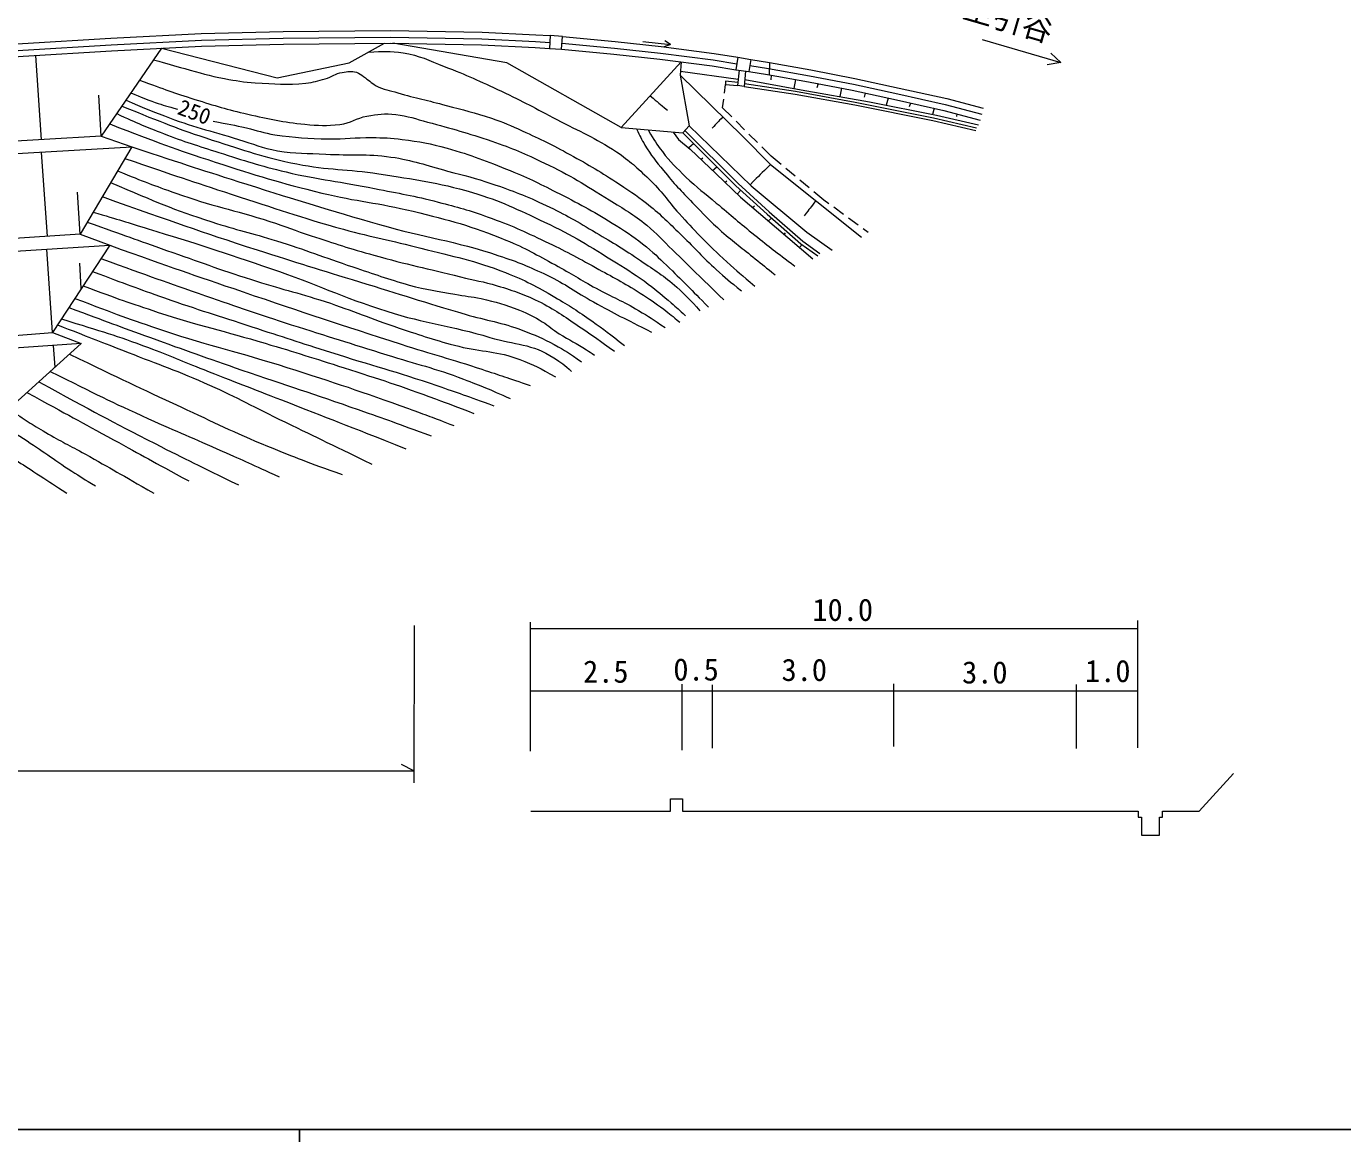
# Model space of a CAD drawing. Units: millimetres, scale not verified, with parts at other scales. Extents: x 40000 to 680000, y 20000 to 380000.
# Drawn here: x 245512 to 353847, y 204000 to 295824 of the extents above; entities that cross this region are included whole.
import ezdxf
from ezdxf.enums import TextEntityAlignment as Align

# ---------------------------------------------------------------- set-up
doc = ezdxf.new("R2010")
doc.units = ezdxf.units.MM
doc.header["$LTSCALE"] = 1000
for name, color, linetype, lineweight in [('M-BGD', 7, 'Continuous', 13), ('M-STR-HTXT', 7, 'Continuous', 13), ('M-TTL-BAND', 7, 'Continuous', 25)]:
    doc.layers.add(name, color=color, linetype=linetype, lineweight=lineweight)
doc.layers.add('M-BGD-HTXT', color=7, linetype='Continuous')
doc.styles.add('ＭＳ ゴシック', font='')
doc.styles.get('ＭＳ ゴシック').set_extended_font_data('MS Gothic')

msp = doc.modelspace()

# ---------------------------------------------------------------- linework, layer by layer
at = {"layer": 'M-BGD'}
for p, q in [((288637, 295055), (288572, 294010)), ((296246, 294576), (298525, 294331)), ((298525, 294331), (298002, 294136)), ((298525, 294331), (298055, 294633)), ((246748, 286490), (246286, 293425)), ((304076, 293277), (303911, 292249)), ((304076, 293277), (305126, 293093)), ((305126, 293093), (304965, 292098)), ((306667, 292843), (306638, 291825)), ((304095, 291453), (299348, 292102)), ((303911, 292249), (304965, 292098)), ((304187, 292210), (304034, 290951)), ((306812, 291795), (306798, 291419)), ((308808, 291447), (308680, 290705)), ((302965, 290329), (303053, 291044)), ((303053, 291044), (304034, 290951)), ((310684, 291103), (310572, 290746)), ((312612, 290725), (312464, 290039)), ((251682, 286773), (251477, 290150)), ((302816, 289117), (302904, 289832)), ((314546, 290322), (314459, 289998)), ((316428, 289912), (316289, 289333)), ((318282, 289504), (318161, 289207)), ((303569, 288366), (302816, 289117)), ((320236, 289073), (320099, 288567)), ((322104, 288610), (322079, 288397)), ((304631, 287307), (303923, 288013)), ((300045, 285846), (300410, 286177)), ((305693, 286247), (304985, 286954)), ((247253, 278533), (246773, 285473)), ((301037, 284858), (301199, 285002)), ((306800, 285143), (306047, 285894)), ((307632, 284450), (306800, 285143)), ((301987, 283947), (302330, 284265)), ((308784, 283490), (308016, 284130)), ((303003, 282978), (303158, 283114)), ((309936, 282530), (309168, 283170)), ((249934, 278709), (249734, 282160)), ((304010, 282018), (304314, 282323)), ((311152, 281517), (310320, 282209)), ((305279, 280912), (305440, 281050)), ((311559, 281219), (311152, 281517)), ((312770, 280333), (311962, 280923)), ((306582, 279804), (306834, 280041)), ((313980, 279447), (313173, 280038)), ((307887, 278694), (307995, 278811)), ((314791, 278854), (314384, 279152)), ((247661, 270612), (247208, 277475)), ((309150, 277615), (309364, 277856)), ((250037, 274234), (249913, 276313)), ((247884, 267776), (247742, 269542))]:
    msp.add_line(p, q, dxfattribs=at)
for points in [[(145023, 287536), (150655, 287922), (157907, 288384), (164606, 288843), (170976, 289358), (178055, 289831), (189706, 290612), (198267, 291215), (205736, 291695), (211717, 292100), (218517, 292515), (224823, 292960), (231810, 293549), (239639, 294038), (245195, 294407), (252464, 294855), (259896, 295230), (266649, 295409), (275493, 295484), (283015, 295337), (287441, 295130), (288637, 295055)], [(149364, 287280), (150691, 287371), (157944, 287833), (164648, 288293), (171016, 288807), (178092, 289280), (189744, 290061), (198304, 290664), (205773, 291145), (211752, 291549), (218553, 291964), (224865, 292410), (231851, 292998), (239674, 293487), (245230, 293856), (252495, 294304), (259917, 294678), (266659, 294857), (275490, 294932), (282996, 294785), (287411, 294579), (288603, 294504)], [(288572, 294010), (289561, 293941), (289644, 294989), (288637, 295055)], [(289644, 294989), (293976, 294562), (297771, 294152), (302109, 293592), (304076, 293277)], [(151334, 286917), (157976, 287339), (164684, 287800), (171053, 288314), (178125, 288786), (189778, 289568), (198338, 290171), (205805, 290651), (211784, 291056), (218586, 291470), (224903, 291917), (231887, 292505), (239706, 292994), (245262, 293362), (252523, 293810), (259936, 294184), (266667, 294362), (275487, 294437), (282980, 294291), (287384, 294085), (288572, 294010)], [(256624, 294017), (251682, 286773), (254192, 285909), (249934, 278709), (252374, 277795), (247661, 270612)], [(256624, 294017), (266148, 291594), (272073, 292805), (275002, 294433)], [(299408, 292891), (294473, 287500), (285064, 292810), (275668, 294434)], [(289561, 293951), (293869, 293527), (297649, 293118), (301960, 292562), (303911, 292249)], [(289590, 294445), (293920, 294019), (297707, 293610), (302031, 293052), (303990, 292738)], [(299408, 292891), (299325, 291797), (304464, 286769), (306761, 284454), (314249, 278473)], [(305046, 292598), (306584, 292349), (309977, 291757), (313585, 291050), (317236, 290254), (321141, 289392), (324139, 288590)], [(305126, 293093), (306667, 292843), (310069, 292250), (313686, 291541), (317343, 290743), (321260, 289879), (324268, 289074)], [(299325, 291797), (300072, 287627), (305167, 282704), (309755, 278889), (311836, 277391)], [(304709, 292135), (304577, 290873), (304034, 290951)], [(304635, 291432), (309291, 290595), (314902, 289612), (320430, 288500), (323878, 287709)], [(304965, 292098), (306500, 291850), (309885, 291260), (313482, 290555), (317127, 289759), (321021, 288900), (324008, 288101)], [(304064, 291195), (303065, 291301), (303053, 291044)], [(304577, 290873), (308782, 290251), (313688, 289353), (320114, 288062), (323647, 287233)], [(304612, 291105), (308820, 290482), (313732, 289584), (320164, 288292), (323701, 287462)], [(158970, 287408), (163810, 285509), (172833, 282118), (171439, 280904), (186914, 277177), (190693, 275960), (188483, 274791), (197577, 272646), (207857, 270260), (210322, 269107), (220410, 269043), (228015, 269220), (238615, 269892), (247661, 270612), (250015, 269700), (241625, 262126), (229631, 261274), (220052, 264297)], [(294473, 287500), (299530, 287053), (300072, 287627)], [(298754, 287122), (299198, 286503), (300149, 285708), (302278, 283669), (304278, 281763), (307263, 279226), (310229, 276693)], [(299716, 287239), (304084, 282888), (306645, 280553), (309431, 278132), (310807, 277131)], [(251682, 286773), (242259, 286232), (231676, 285496), (226472, 285111), (217409, 285015), (210452, 285052), (206017, 285004), (201576, 284606), (196753, 284370), (186498, 283659), (179405, 282827), (172833, 282118)], [(299530, 287053), (303903, 282698), (306470, 280357), (309267, 277927), (310652, 276919)], [(171439, 280904), (186746, 282694), (200388, 283574), (206840, 284007), (221427, 283975), (226951, 284055), (240896, 285127), (254192, 285909)], [(249934, 278709), (234490, 277696), (225844, 277151), (219433, 277001), (215270, 276905), (210098, 277017), (206576, 276969), (190693, 275960)], [(188483, 274791), (207700, 276082), (220178, 276078), (227468, 276150), (237203, 276854), (252374, 277795)], [(250015, 269700), (227962, 268168), (208797, 268098)]]:
    msp.add_lwpolyline(points, dxfattribs=at)
for points, knots in [([(273677, 293697), (274944, 293786), (275419, 293790), (276517, 293632), (277897, 293433), (278606, 293020), (279908, 292520), (281780, 291802), (282800, 291324), (284617, 290476), (286426, 289633), (287402, 289081), (289170, 288154), (291105, 287138), (292270, 286697), (294085, 285480), (295211, 284725), (295764, 284187), (296751, 283258), (297827, 282245), (298245, 281500), (299237, 280404), (299913, 279658), (300290, 279237), (300998, 278521), (301823, 277687), (302294, 277228), (303158, 276436), (304035, 275633), (304338, 275379), (305456, 274440)], [0, 0, 0, 0, 1, 1, 1, 2, 2, 2, 3, 3, 3, 4, 4, 4, 5, 5, 5, 6, 6, 6, 7, 7, 7, 8, 8, 8, 9, 9, 9, 10, 10, 10, 10]), ([(255984, 293078), (257221, 292709), (257547, 292615), (258556, 292341), (259826, 291995), (260529, 291754), (261824, 291521), (262807, 291345), (263361, 291235), (264358, 291182), (265978, 291097), (266900, 290955), (268511, 291145), (269148, 291220), (269495, 291332), (270112, 291502), (270677, 291658), (270937, 291940), (271516, 292030), (271963, 292099), (272235, 292149), (272674, 292039), (272937, 291974), (273041, 291830), (273268, 291681), (273684, 291408), (273872, 291186), (274304, 290937), (274941, 290570), (275388, 290562), (276093, 290353), (277628, 289898), (278513, 289736), (280058, 289317), (281520, 288921), (282354, 288748), (283788, 288262), (284805, 287918), (285352, 287658), (286331, 287217), (287891, 286516), (288753, 286093), (290253, 285271), (291879, 284380), (292770, 283841), (294322, 282826), (295357, 282149), (295932, 281758), (296893, 280981), (297965, 280114), (298485, 279533), (299482, 278581), (300600, 277512), (301144, 276827), (302297, 275796), (303087, 275089), (303362, 274852), (304369, 274044)], [0, 0, 0, 0, 1, 1, 1, 2, 2, 2, 3, 3, 3, 4, 4, 4, 5, 5, 5, 6, 6, 6, 7, 7, 7, 8, 8, 8, 9, 9, 9, 10, 10, 10, 11, 11, 11, 12, 12, 12, 13, 13, 13, 14, 14, 14, 15, 15, 15, 16, 16, 16, 17, 17, 17, 18, 18, 18, 19, 19, 19, 19]), ([(254124, 290352), (255056, 289948), (255323, 289828), (256116, 289557), (256826, 289315), (257078, 289245), (257957, 289013)], [0, 0, 0, 0, 1, 1, 1, 2, 2, 2, 2]), ([(254838, 291398), (256991, 290596), (257584, 290372), (259377, 289812), (261063, 289286), (262007, 288974), (263732, 288595), (265556, 288195), (266581, 287939), (268440, 287763), (269560, 287656), (270205, 287604), (271322, 287747), (272224, 287862), (272652, 288272), (273547, 288435), (274459, 288601), (274996, 288672), (275917, 288563), (276958, 288440), (277514, 288210), (278527, 287939), (280607, 287382), (281772, 287062), (283811, 286370), (285555, 285777), (286502, 285352), (288166, 284560), (290323, 283534), (291451, 282793), (293481, 281534), (294718, 280767), (295436, 280363), (296572, 279453), (297465, 278736), (297861, 278215), (298685, 277419), (300343, 275817), (300858, 275305), (302904, 273293)], [0, 0, 0, 0, 1, 1, 1, 2, 2, 2, 3, 3, 3, 4, 4, 4, 5, 5, 5, 6, 6, 6, 7, 7, 7, 8, 8, 8, 9, 9, 9, 10, 10, 10, 11, 11, 11, 12, 12, 12, 13, 13, 13, 13]), ([(253379, 289259), (256874, 287837), (257864, 287422), (260816, 286463), (263504, 285589), (265008, 285047), (267781, 284494), (270382, 283975), (271901, 284088), (274521, 283677), (277552, 283202), (279280, 283007), (282223, 282140), (284628, 281431), (285891, 280767), (288163, 279706), (290569, 278584), (291816, 277746), (294074, 276350), (295122, 275702), (295722, 275353), (296700, 274605), (297459, 274024), (297868, 273678), (298590, 273052), (299058, 272645), (299211, 272511), (299774, 271995)], [0, 0, 0, 0, 1, 1, 1, 2, 2, 2, 3, 3, 3, 4, 4, 4, 5, 5, 5, 6, 6, 6, 7, 7, 7, 8, 8, 8, 9, 9, 9, 9]), ([(253717, 289755), (255198, 289093), (255629, 288926), (256875, 288446), (259208, 287547), (260584, 287237), (262978, 286515), (264222, 286140), (264890, 285801), (266171, 285583), (267713, 285320), (268603, 285391), (270165, 285300), (272256, 285179), (273449, 285359), (275523, 285062), (277379, 284797), (278370, 284390), (280182, 283909), (281615, 283529), (282428, 283343), (283833, 282869), (285614, 282268), (286597, 281873), (288300, 281075), (289952, 280301), (290826, 279759), (292399, 278834), (293855, 277977), (294671, 277494), (296064, 276538), (297255, 275720), (297971, 275314), (299042, 274344), (299832, 273629), (300112, 273342), (300947, 272391)], [0, 0, 0, 0, 1, 1, 1, 2, 2, 2, 3, 3, 3, 4, 4, 4, 5, 5, 5, 6, 6, 6, 7, 7, 7, 8, 8, 8, 9, 9, 9, 10, 10, 10, 11, 11, 11, 12, 12, 12, 12]), ([(252951, 288633), (254764, 287807), (255275, 287582), (256799, 286990), (258554, 286309), (259568, 286008), (261362, 285437), (263503, 284756), (264699, 284351), (266886, 283836), (269703, 283172), (271332, 283044), (274171, 282475), (276222, 282064), (277382, 281877), (279407, 281354), (281031, 280935), (281940, 280683), (283522, 280121), (285401, 279454), (286415, 278971), (288219, 278120), (289871, 277341), (290766, 276840), (292366, 275959), (293811, 275162), (294640, 274746), (296033, 273861), (296807, 273369), (297242, 273090), (297970, 272532), (298496, 272129), (298673, 271985), (299283, 271459)], [0, 0, 0, 0, 1, 1, 1, 2, 2, 2, 3, 3, 3, 4, 4, 4, 5, 5, 5, 6, 6, 6, 7, 7, 7, 8, 8, 8, 9, 9, 9, 10, 10, 10, 11, 11, 11, 11]), ([(252372, 287784), (256489, 286199), (257626, 285760), (261056, 284645), (264455, 283541), (266371, 282944), (269843, 282098), (272749, 281389), (274445, 281305), (277351, 280598), (280385, 279861), (282093, 279405), (284984, 278226), (286631, 277554), (287487, 277024), (289051, 276177), (290380, 275456), (291084, 274977), (292413, 274255), (293764, 273521), (294581, 273219), (295900, 272428), (296774, 271905), (297073, 271717), (298094, 271019)], [0, 0, 0, 0, 1, 1, 1, 2, 2, 2, 3, 3, 3, 4, 4, 4, 5, 5, 5, 6, 6, 6, 7, 7, 7, 8, 8, 8, 8]), ([(260887, 288020), (262211, 287764), (262560, 287699), (263625, 287460), (264542, 287254), (265034, 287037), (265963, 286900), (267677, 286646), (268654, 286591), (270387, 286557), (271776, 286530), (272553, 286688), (273941, 286669), (274925, 286655), (275480, 286635), (276455, 286509), (277909, 286320), (278726, 286181), (280138, 285788), (282210, 285213), (283331, 284749), (285326, 283947), (286961, 283290), (287835, 282821), (289408, 282026), (291263, 281088), (292288, 280528), (294047, 279422), (295062, 278784), (295629, 278415), (296561, 277661), (297345, 277026), (297719, 276595), (298450, 275900), (299729, 274682), (300123, 274263), (301649, 272706)], [0, 0, 0, 0, 1, 1, 1, 2, 2, 2, 3, 3, 3, 4, 4, 4, 5, 5, 5, 6, 6, 6, 7, 7, 7, 8, 8, 8, 9, 9, 9, 10, 10, 10, 11, 11, 11, 12, 12, 12, 12]), ([(295728, 287389), (296021, 286747), (296128, 286553), (296426, 286040), (296934, 285164), (297327, 284739), (297961, 283949), (298833, 282862), (299377, 282298), (300344, 281293), (301252, 280348), (301752, 279806), (302736, 278939), (303782, 278016), (304422, 277562), (305506, 276683), (306143, 276166), (306343, 276005), (307138, 275362)], [0, 0, 0, 0, 1, 1, 1, 2, 2, 2, 3, 3, 3, 4, 4, 4, 5, 5, 5, 6, 6, 6, 6]), ([(296716, 287243), (297201, 286412), (297369, 286157), (297857, 285509), (298528, 284617), (299003, 284196), (299801, 283415), (300719, 282517), (301319, 282107), (302299, 281277), (303526, 280240), (304205, 279647), (305457, 278640), (306729, 277618), (307155, 277297), (308763, 276085)], [0, 0, 0, 0, 1, 1, 1, 2, 2, 2, 3, 3, 3, 4, 4, 4, 5, 5, 5, 5]), ([(253623, 284946), (257892, 283483), (258994, 283106), (262456, 281983), (266021, 280826), (268002, 280116), (271614, 279117), (274084, 278434), (275508, 278211), (277987, 277564), (280727, 276848), (282316, 276583), (284952, 275546), (286602, 274897), (287486, 274420), (289019, 273529), (290236, 272821), (290892, 272376), (292045, 271568), (293127, 270808), (293482, 270533), (294751, 269534)], [0, 0, 0, 0, 1, 1, 1, 2, 2, 2, 3, 3, 3, 4, 4, 4, 5, 5, 5, 6, 6, 6, 7, 7, 7, 7]), ([(254192, 285909), (258774, 284384), (259956, 283994), (263668, 282821), (267917, 281477), (270298, 280724), (274583, 279500), (278397, 278410), (280646, 278194), (284409, 276941), (285998, 276412), (286872, 276055), (288383, 275335), (289936, 274596), (290689, 273963), (292194, 273130), (294029, 272115), (294651, 271811), (296957, 270654)], [0, 0, 0, 0, 1, 1, 1, 2, 2, 2, 3, 3, 3, 4, 4, 4, 5, 5, 5, 6, 6, 6, 6]), ([(253021, 283929), (255285, 282997), (255928, 282759), (257820, 282087), (260792, 281031), (262549, 280722), (265554, 279765), (266892, 279339), (267613, 279017), (268948, 278580), (270958, 277923), (272082, 277543), (274120, 276979), (276884, 276214), (278459, 275887), (281245, 275202), (282426, 274912), (283106, 274815), (284271, 274466), (285716, 274033), (286526, 273752), (287874, 273073), (289235, 272386), (289911, 271841), (291178, 270993), (292264, 270266), (292617, 270014), (293916, 269071)], [0, 0, 0, 0, 1, 1, 1, 2, 2, 2, 3, 3, 3, 4, 4, 4, 5, 5, 5, 6, 6, 6, 7, 7, 7, 8, 8, 8, 9, 9, 9, 9]), ([(252447, 282957), (256360, 281312), (257459, 280794), (260783, 279720), (262838, 279056), (264028, 278811), (266091, 278169), (268569, 277397), (269915, 276836), (272378, 276018), (274191, 275417), (275192, 275029), (277033, 274521), (278476, 274123), (279316, 274028), (280789, 273759), (281626, 273606), (282107, 273583), (282939, 273405), (284199, 273137), (284899, 272926), (286097, 272453), (286862, 272150), (287270, 271924), (287975, 271500), (288544, 271157), (288801, 270873), (289363, 270520), (290231, 269975), (290764, 269746), (291622, 269186), (291879, 269019), (291966, 268965), (292276, 268751)], [0, 0, 0, 0, 1, 1, 1, 2, 2, 2, 3, 3, 3, 4, 4, 4, 5, 5, 5, 6, 6, 6, 7, 7, 7, 8, 8, 8, 9, 9, 9, 10, 10, 10, 11, 11, 11, 11]), ([(251763, 281801), (257905, 279625), (259504, 279033), (264517, 277415), (267790, 276358), (269636, 275807), (272923, 274793), (276323, 273745), (278221, 273134), (281633, 272126), (283476, 271581), (284573, 271475), (286369, 270792), (287405, 270398), (287980, 270149), (288955, 269622), (289871, 269126), (290187, 268913), (291214, 268206)], [0, 0, 0, 0, 1, 1, 1, 2, 2, 2, 3, 3, 3, 4, 4, 4, 5, 5, 5, 6, 6, 6, 6]), ([(250525, 279708), (253699, 278566), (254505, 278277), (257062, 277379), (259780, 276425), (261289, 275852), (264032, 274971), (266387, 274215), (267747, 273925), (270100, 273162), (272501, 272384), (273789, 271779), (276184, 270985), (278090, 270352), (279153, 269971), (281100, 269479), (283052, 268987), (284263, 269121), (286137, 268384), (287316, 267921), (287783, 267705), (289051, 266959)], [0, 0, 0, 0, 1, 1, 1, 2, 2, 2, 3, 3, 3, 4, 4, 4, 5, 5, 5, 6, 6, 6, 7, 7, 7, 7]), ([(251013, 280532), (253204, 279882), (253766, 279706), (255527, 279162), (259511, 277932), (261735, 277217), (265678, 275864), (269418, 274580), (271410, 273565), (275178, 272365), (278438, 271328), (280390, 271188), (283670, 270215), (285737, 269603), (287123, 269711), (288924, 268528), (289526, 268132), (289801, 267970), (290393, 267412)], [0, 0, 0, 0, 1, 1, 1, 2, 2, 2, 3, 3, 3, 4, 4, 4, 5, 5, 5, 6, 6, 6, 6]), ([(252374, 277795), (257687, 275908), (259052, 275429), (263350, 273962), (268419, 272232), (271270, 271297), (276367, 269655), (278949, 268824), (280420, 268437), (282996, 267590), (284557, 267076), (285059, 266910), (286983, 266245)], [0, 0, 0, 0, 1, 1, 1, 2, 2, 2, 3, 3, 3, 4, 4, 4, 4]), ([(251656, 276701), (255818, 275198), (256883, 274809), (260250, 273646), (263002, 272696), (264543, 272160), (267311, 271260), (270379, 270264), (272113, 269751), (275189, 268779), (277654, 267999), (279083, 267701), (281497, 266777), (283016, 266196), (283539, 265986), (285340, 265176)], [0, 0, 0, 0, 1, 1, 1, 2, 2, 2, 3, 3, 3, 4, 4, 4, 5, 5, 5, 5]), ([(250962, 275643), (253812, 274561), (254565, 274281), (256893, 273462), (259682, 272482), (261270, 272007), (264079, 271089), (266608, 270263), (268024, 269794), (270559, 268989), (273963, 267907), (275906, 267411), (279285, 266254), (281124, 265623), (281725, 265418), (283976, 264588)], [0, 0, 0, 0, 1, 1, 1, 2, 2, 2, 3, 3, 3, 4, 4, 4, 5, 5, 5, 5]), ([(250182, 274455), (253129, 273359), (253938, 273077), (256373, 272277), (259776, 271160), (261749, 270751), (265182, 269725), (267723, 268966), (269140, 268518), (271666, 267708), (274615, 266761), (276271, 266238), (279175, 265162), (280412, 264704), (280817, 264557), (282330, 263961)], [0, 0, 0, 0, 1, 1, 1, 2, 2, 2, 3, 3, 3, 4, 4, 4, 5, 5, 5, 5]), ([(249504, 273421), (252984, 272096), (253937, 271754), (256813, 270784), (260736, 269461), (263024, 269010), (266965, 267742), (270894, 266478), (273095, 265766), (276972, 264348), (278432, 263813), (278908, 263645), (280702, 262955)], [0, 0, 0, 0, 1, 1, 1, 2, 2, 2, 3, 3, 3, 4, 4, 4, 4]), ([(249016, 272678), (252266, 271462), (253096, 271154), (255719, 270201), (258651, 269136), (260297, 268548), (263244, 267526), (266981, 266231), (269102, 265587), (272831, 264270), (275181, 263440), (275930, 263173), (278835, 262109)], [0, 0, 0, 0, 1, 1, 1, 2, 2, 2, 3, 3, 3, 4, 4, 4, 4]), ([(248071, 271237), (250677, 270232), (251337, 269976), (253425, 269157), (256057, 268125), (257558, 267611), (260150, 266483), (262599, 265417), (263896, 264656), (266298, 263489), (269280, 262040), (270214, 261589), (273936, 259790)], [0, 0, 0, 0, 1, 1, 1, 2, 2, 2, 3, 3, 3, 4, 4, 4, 4]), ([(248396, 271733), (251847, 270674), (252808, 270410), (255569, 269374), (257361, 268703), (258338, 268258), (260118, 267557), (262611, 266574), (264017, 266044), (266513, 265070), (270516, 263508), (271768, 263012), (276750, 261047)], [0, 0, 0, 0, 1, 1, 1, 2, 2, 2, 3, 3, 3, 4, 4, 4, 4]), ([(249058, 268836), (253490, 266706), (254626, 266152), (258223, 264493), (261004, 263210), (262532, 262422), (265365, 261258), (267741, 260282), (268551, 259980), (271513, 258921)], [0, 0, 0, 0, 1, 1, 1, 2, 2, 2, 3, 3, 3, 3]), ([(246534, 266558), (251137, 264056), (252334, 263387), (256110, 261467), (258773, 260112), (259637, 259681), (262963, 258072)], [0, 0, 0, 0, 1, 1, 1, 2, 2, 2, 2]), ([(247476, 267409), (251354, 265488), (252373, 264966), (255566, 263516), (257921, 262446), (259271, 261913), (261634, 260858), (263464, 260041), (264042, 259780), (266309, 258745)], [0, 0, 0, 0, 1, 1, 1, 2, 2, 2, 3, 3, 3, 3]), ([(245560, 265679), (249032, 263783), (249902, 263309), (252684, 261787), (255104, 260462), (255861, 260048), (258880, 258392)], [0, 0, 0, 0, 1, 1, 1, 2, 2, 2, 2]), ([(242943, 263316), (244078, 262640), (244376, 262452), (245282, 261879), (246862, 260880), (247678, 260214), (249252, 259206), (250010, 258721), (250255, 258563), (251202, 257982)], [0, 0, 0, 0, 1, 1, 1, 2, 2, 2, 3, 3, 3, 3]), ([(244058, 264323), (245505, 263365), (245903, 263102), (247123, 262380), (248352, 261653), (249078, 261313), (250325, 260619), (252554, 259379), (253254, 258967), (255998, 257384)], [0, 0, 0, 0, 1, 1, 1, 2, 2, 2, 3, 3, 3, 3]), ([(242816, 261289), (244682, 260088), (245152, 259787), (246646, 258819), (247504, 258263), (247772, 258089), (248840, 257394)], [0, 0, 0, 0, 1, 1, 1, 2, 2, 2, 2])]:
    msp.add_open_spline(points, degree=3, knots=knots, dxfattribs=at)
for points in [[(296853, 290100), (297563, 289508), (297563, 289508), (298273, 288915)], [(302833, 288365), (302395, 287899), (302395, 287899), (301957, 287433)], [(306761, 284454), (305921, 283621), (305921, 283621), (305081, 282787)], [(310493, 281474), (310015, 280854), (310015, 280854), (309537, 280234)]]:
    msp.add_open_spline(points, degree=3, dxfattribs=at)
at = {"layer": 'M-STR-HTXT'}
for p, q in [((324165, 294732), (330641, 292850)), ((330641, 292850), (329820, 293609)), ((330641, 292850), (329541, 292649)), ((277435, 246501), (277394, 233555)), ((287015, 236151), (287015, 246771)), ((287015, 246250), (336981, 246250)), ((336981, 236411), (336981, 246918)), ((299499, 236230), (299499, 241674)), ((301976, 236394), (301976, 241620)), ((316920, 236530), (316920, 241701)), ((331945, 236366), (331945, 241647)), ((287015, 241103), (299499, 241103)), ((299499, 241103), (301976, 241103)), ((301976, 241103), (316920, 241103)), ((316920, 241103), (331945, 241103)), ((331945, 241103), (336981, 241103)), ((70597, 234546), (277397, 234540)), ((277397, 234540), (276397, 235040))]:
    msp.add_line(p, q, dxfattribs=at)
for points in [[(337028, 230721), (337278, 230721), (337278, 229221), (338778, 229221), (338778, 230721), (339028, 230721), (339028, 231221), (342032, 231221), (344862, 234318)], [(287028, 231221), (298528, 231221), (298528, 232221), (299528, 232221), (299528, 231221), (302028, 231221)], [(302028, 231221), (317028, 231221), (332028, 231221), (337028, 231221), (337028, 230721)]]:
    msp.add_lwpolyline(points, dxfattribs=at)
at = {"layer": 'M-TTL-BAND'}
for p, q in [((40000, 205000), (579000, 205000)), ((268000, 205000), (268000, 204000))]:
    msp.add_line(p, q, dxfattribs=at)

# ---------------------------------------------------------------- texts
at = {"layer": 'M-BGD', "style": 'ＭＳ ゴシック'}
msp.add_text('250', height=1320, rotation=339.579, dxfattribs=at).set_placement((258986, 287783), align=Align.BOTTOM_CENTER)
for s, p in [('10.0', (312703, 246324)), ('0.5', (300634, 241412)), ('2.5', (293205, 241236)), ('3.0', (309536, 241380)), ('3.0', (324395, 241172)), ('1.0', (334514, 241284))]:
    msp.add_text(s, height=1833, dxfattribs=at).set_placement(p, align=Align.BOTTOM_CENTER)
at = {"layer": 'M-BGD-HTXT', "style": 'ＭＳ ゴシック'}
msp.add_text('至引谷', height=1833, rotation=343.796, dxfattribs=at).set_placement((326324, 296388), align=Align.MIDDLE_CENTER)

doc.saveas('drawing.dxf')
